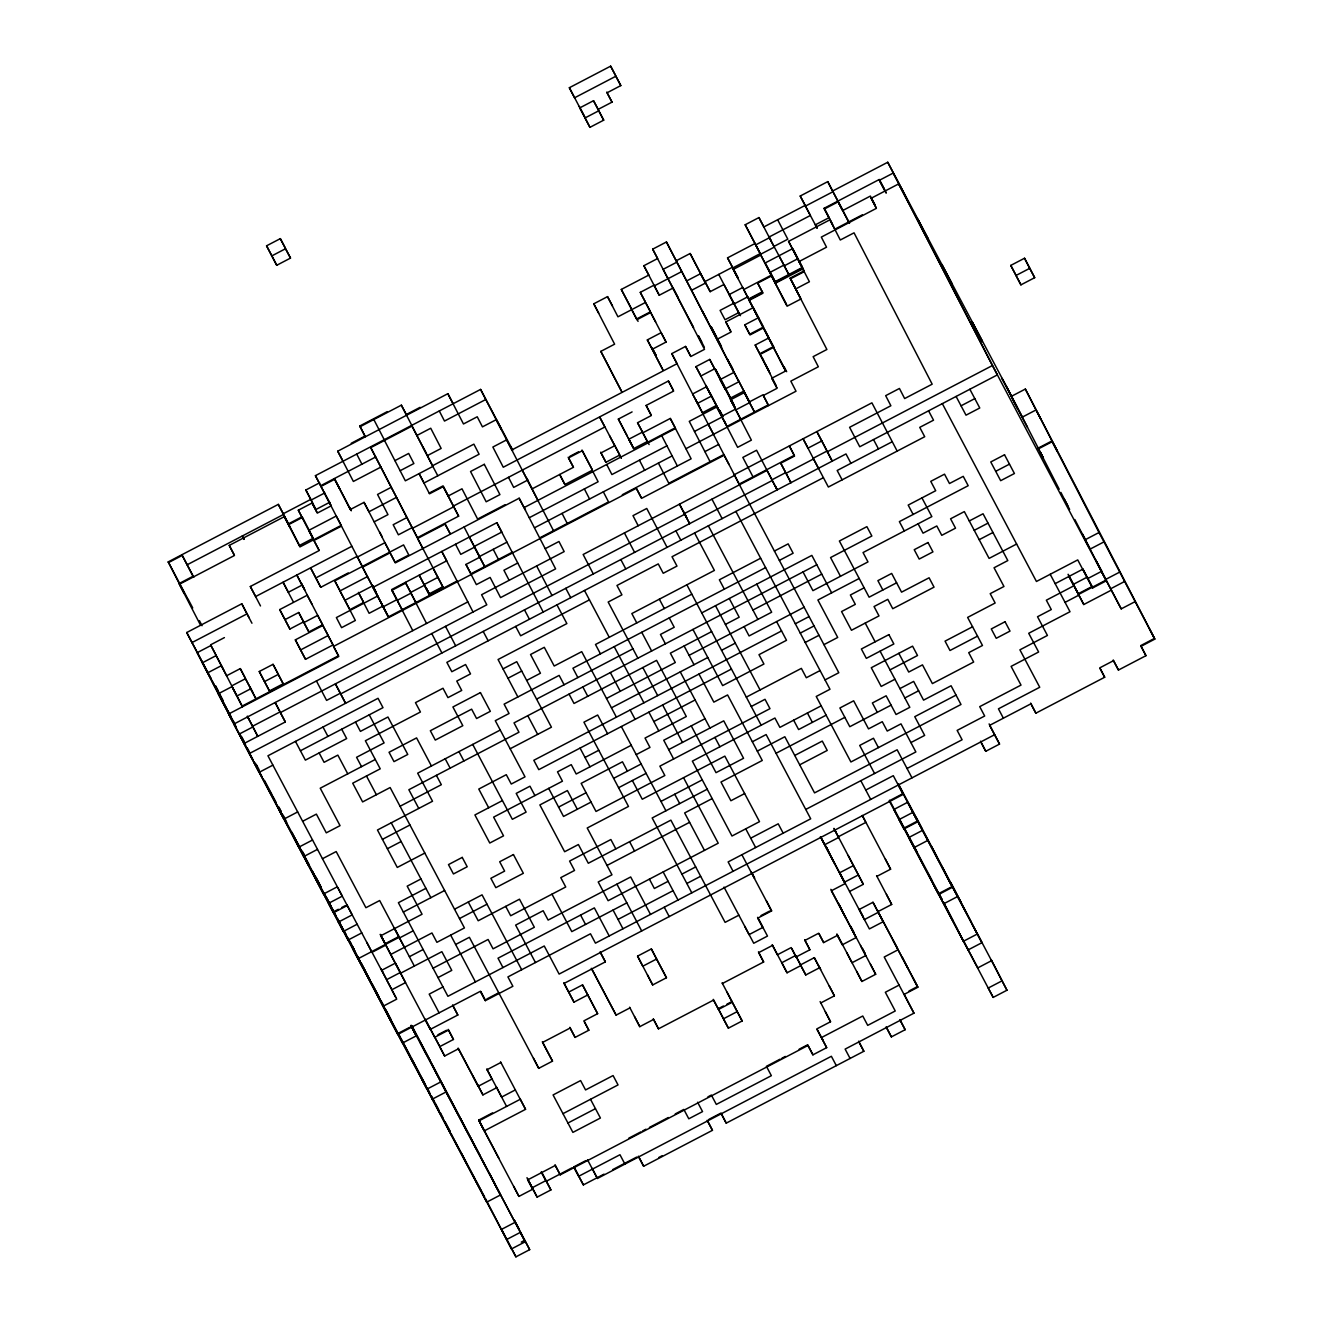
<?xml version="1.0" encoding="UTF-8"?>
<svg xmlns="http://www.w3.org/2000/svg" width="1323" height="1323" viewBox="0 0 1323 1323"><rect width="100%" height="100%" fill="white"/><g stroke="black" fill="none" stroke-linecap="round" stroke-linejoin="round"><path stroke-width="1.5" d="M280.327 238.636L290.498 258.084L276.739 265.278L266.568 245.813L280.327 238.636L285.288 247.996M598.228 109.329L612.003 102.152L607.042 92.792L620.801 85.598L615.856 76.238L574.562 97.803L569.353 87.715L610.647 66.15L615.592 75.51M271.777 255.918L285.536 248.724L290.498 258.084M598.492 110.057L593.531 100.697L579.772 107.891L584.733 117.251M603.701 120.161L598.74 110.801L584.981 117.979L589.942 127.339L603.701 120.161L593.531 100.697M825.039 679.906L838.799 672.729L744.7 494.885L671.786 353.621L685.546 346.428L690.755 356.532L704.514 349.338L652.686 249.154L666.445 241.977L748.768 400.505L738.35 380.313M673.01 288.067L659.251 295.244L643.871 265.708L657.647 258.514L652.686 249.154M365.264 436.805L359.806 425.989L387.325 411.618M621.678 391.724L600.84 351.372L614.616 344.178L593.779 303.81L607.538 296.633L612.499 305.993M655.646 321.886L650.684 312.526L636.925 319.719L621.297 289.439L648.832 275.068L643.871 265.708M676.351 260.697L690.126 253.503L710.186 291.672L723.946 284.495L740.467 315.684M758.939 217.567L774.302 247.12L760.543 254.297L745.18 224.761L758.939 217.567L763.884 226.928L805.178 205.379L800.217 196.019L827.751 181.631L843.115 211.184L838.17 201.824L824.411 209.001L828.529 216.807M360.054 426.717L401.349 405.169L406.31 414.529L420.069 407.335M733.389 370.953L738.862 381.785L725.087 388.962L720.142 379.602L733.901 372.424L676.863 262.152L663.104 269.346L677.955 297.427L672.762 287.339M832.696 190.992L887.75 162.249L1011.582 396.238L1025.342 389.061L1154.532 638.397L1140.757 645.591L1145.966 655.679L1118.448 670.05L1113.486 660.69L1099.727 667.883L1104.688 677.244L1035.859 713.18L1030.915 703.819L989.621 725.368L999.526 744.088L985.767 751.282L980.806 741.922M351.257 443.271L365.016 436.077L359.806 425.989M631.716 309.615L636.677 318.975L650.436 311.798L640.282 292.35L654.042 285.156M849.548 223.174L832.961 191.736L805.426 206.107L816.986 227.936M380.892 467.085L353.373 481.456L337.745 451.193L447.852 393.692L452.797 403.052M681.825 271.513L654.29 285.884L659.251 295.244M727.551 257.853L737.705 277.301L727.551 257.853L755.069 243.482L745.18 224.761M769.093 237.015L810.387 215.467L800.217 196.019M887.75 162.249L997.377 374.889L859.752 446.761L849.598 427.312L890.875 405.748L885.666 395.66L899.442 388.466L904.651 398.554L932.169 384.183L854.046 232.831L840.287 240.009L824.146 208.273L879.2 179.531L884.161 188.891M686.769 280.873L700.529 273.696L705.49 283.056L691.731 290.233M755.582 244.937L769.358 237.76L783.96 265.096L770.184 272.29M884.657 190.347L879.448 180.259L893.223 173.065L903.129 191.785M348.28 572.925L320.761 587.296L310.591 567.848L315.8 577.936L357.094 556.371L362.304 566.459L315.42 475.652L480.58 389.409L512.778 450.25M429.247 493.066L443.023 485.888L458.634 516.152L417.357 537.717L370.738 447.637L412.015 426.072L432.604 465.713L473.882 444.148L479.091 454.236L424.038 482.978L419.093 473.617L429.512 493.81L443.271 486.616L448.232 495.976L461.992 488.799L477.62 519.063L505.138 504.691M192.91 576.332L179.151 583.509L184.36 593.614L168.219 561.878L278.326 504.377L283.271 513.737L310.806 499.366L305.845 490.006L319.62 482.812M732.512 267.213L704.977 281.584L710.186 291.672M168.468 562.606L182.243 555.412L193.803 577.258M732.76 267.941L760.278 253.569L755.334 244.209M774.054 246.376L787.813 239.198L777.643 219.75M832.58 224.364L829.108 217.633L815.332 224.827L817.068 228.184M842.867 210.456L870.385 196.069L875.346 205.429M762.395 291.755L748.636 298.948L733.273 269.412L760.791 255.025L776.171 284.577M320.629 485.739L375.682 456.997L417.357 537.717M416.977 435.432L430.736 428.239L441.154 448.431L427.395 455.608M485.789 399.496L444.495 421.061L439.286 410.973M908.587 202.617L898.681 183.897L871.162 198.268L876.372 208.356L821.318 237.098L826.528 247.203L798.993 261.574L803.954 270.934L790.178 278.111L800.597 298.303L795.652 288.943L809.411 281.749L788.574 241.381L829.868 219.833L834.813 229.193L862.348 214.822M320.894 486.467L334.653 479.29L339.614 488.65M187.188 564.772L283.535 514.465L288.48 523.825L302.256 516.648M324.83 492.9L311.054 500.094L316.015 509.454L329.774 502.26M200.236 624.605L179.399 584.253L234.452 555.495L229.243 545.407L284.296 516.665L289.257 526.025M260.499 605.951L250.328 586.502L319.157 550.566L298.32 510.198L312.079 503.021L317.04 512.381M394.916 460.636L408.675 453.442L413.884 463.53L400.125 470.723M742.914 287.389L729.155 294.582L734.116 303.943L747.875 296.749M802.102 266.452L797.967 258.647L784.208 265.84L789.169 275.201L778.999 255.736M647.344 339.895L661.103 332.701L666.064 342.062L652.305 349.255L647.344 339.895L662.972 370.159M760.791 255.025L771.21 275.217L743.691 289.588L748.636 298.948M331.048 505.915L317.288 513.109L312.079 503.021M694.476 431.447L721.994 417.076L726.955 426.436L768.25 404.871L763.288 395.511L777.048 388.317L771.838 378.229L785.614 371.035L749.149 300.404L762.908 293.226L757.699 283.139L771.474 275.945L787.086 306.208L800.862 299.031M733.852 303.215L720.092 310.392L725.037 319.753L738.813 312.575M800.944 268.172L775.146 281.65L765.24 262.93L792.758 248.559L797.967 258.647M802.929 268.007L775.394 282.378L770.449 273.018L775.658 283.105L803.177 268.734M785.349 370.308L748.901 299.676L762.66 292.499L757.699 283.139M391.31 487.261L377.551 494.455L387.97 514.63L374.194 521.824M804.202 271.662L790.443 278.855L826.892 349.487L813.132 356.664L818.342 366.769L790.823 381.14L796.016 391.228L685.926 448.712M396.52 497.349L369.001 511.736L364.04 502.376L350.281 509.553L334.653 479.29M437.814 475.8L432.853 466.44L405.334 480.811L384.497 440.443M722.457 349.322L717.264 339.234L731.024 332.04L725.814 321.952L753.333 307.581L763.503 327.029L749.728 334.206L744.783 324.846L758.542 317.669M299.411 545.473L313.171 538.279M341.466 526.107L313.948 540.479L318.893 549.839M511.836 449.952L676.996 363.709M763.751 327.757L749.992 334.951L744.783 324.846M186.725 632.526L210.886 678.368L186.725 632.526L241.778 603.784L249.204 617.824M255.537 596.59L351.885 546.283M406.938 517.541L393.179 524.718L398.388 534.823L412.148 527.629M673.39 390.351L668.429 380.991L503.269 467.234L492.867 447.042L506.626 439.864L511.571 449.225M695.964 366.62L709.723 359.426L714.668 368.786L700.909 375.98L695.964 366.62L721.233 414.876L710.567 393.956M776.039 385.39L755.201 345.038L768.961 337.845L764.628 329.444M647.46 441.452L633.7 448.629L618.337 419.093L632.096 411.916M191.934 642.614L246.988 613.872L251.949 623.232M288.017 591.579L283.072 582.219L288.282 592.307L302.041 585.13L296.832 575.025L306.986 594.49M453.425 506.064L604.826 427.015L599.617 416.927L619.429 454.368M649.113 444.578L642.763 432.819L670.298 418.448L675.243 427.809L647.724 442.18L637.554 422.732L651.329 415.538L646.12 405.45L673.639 391.079L668.429 380.991M357.342 557.099L384.877 542.728L389.822 552.088L364.04 502.376M412.396 528.357L453.69 506.792L458.634 516.152M759.898 353.671L771.937 347.37M760.146 354.399L773.922 347.205L769.788 339.416M569.948 456.303L578.564 451.805M224.414 637.603L210.655 644.797L242.159 706.069L338.49 655.761L333.545 646.401L636.33 488.286L641.291 497.646M284.925 619.677L298.7 612.499L303.645 621.843L289.886 629.037L279.715 609.589L307.25 595.218L312.195 604.578M362.552 567.203L377.667 596.011L336.373 617.576L341.582 627.664L355.358 620.47L334.769 580.847L403.581 544.911L408.79 554.999L395.031 562.176L390.087 552.832L362.552 567.203L388.334 616.915L457.163 580.979M527.464 480.232L513.688 487.41L508.479 477.322M429.115 593.895L442.891 586.717L417.605 538.444L445.14 524.073L450.085 533.434M532.16 488.849L573.438 467.3L568.229 457.196M367.513 576.563L339.978 590.934L349.884 609.655L363.643 602.461L358.45 592.373M675.507 428.536L524.106 507.585L519.162 498.225L395.296 562.92L390.087 552.832M609.523 435.647L614.732 445.735L600.973 452.913L605.917 462.273L619.693 455.095L621.33 458.205M716.289 405.516L702.513 412.71L695.832 399.976M743.807 391.145L730.048 398.322L734.993 407.682L719.629 378.146L724.574 387.507M344.939 600.295L372.458 585.924M207.562 672.894L221.321 665.701L226.283 675.061M744.32 392.6L754.474 412.048L744.32 392.6L730.561 399.794L735.505 409.154L721.746 416.332L716.785 406.971L689.266 421.359L710.104 461.71M469.318 537.072L474.262 546.432L501.797 532.061L496.836 522.701L372.97 587.379L382.876 606.099L369.117 613.293L363.908 603.189M322.614 624.754L317.669 615.393L303.91 622.587L308.854 631.947L322.614 624.754L307.25 595.218M749.265 401.96L763.04 394.783L768.498 405.599M1020.926 284.858L1010.772 265.41L1024.531 258.233L1034.685 277.681L1020.926 284.858L1015.981 275.498L1029.741 268.321L1034.685 277.681M226.531 675.788L240.29 668.611L245.251 677.971M322.878 625.481L333.032 644.929L305.514 659.317L295.343 639.852L322.878 625.481L327.823 634.842M529.316 517.69L598.128 481.754L592.919 471.666M666.941 445.818L611.904 474.56L606.695 464.472M749.529 402.688L735.77 409.882L740.715 419.242L730.561 399.794M473.039 611.987L441.783 551.443L446.744 560.803L391.691 589.545L402.109 609.738L391.939 590.29L405.698 583.096L410.659 592.456L424.418 585.262M437.93 577.357L424.17 584.534L429.38 594.622L443.139 587.445M231.74 685.876L245.499 678.699L250.46 688.059M273.034 664.328L283.188 683.776L269.429 690.953L259.258 671.505L273.034 664.328L277.979 673.688M300.553 649.957L328.087 635.569L333.032 644.929M507.007 542.149L479.472 556.52L474.527 547.16L460.751 554.354L455.542 544.266M534.525 527.778L672.15 455.906M255.67 698.147L250.708 688.787L236.949 695.981L231.988 686.62L218.229 693.798L233.344 722.606M397.148 600.377L410.907 593.184L415.869 602.544L405.45 582.368M519.162 498.225L555.61 568.873L500.557 597.616L490.138 577.44L476.379 584.617L465.961 564.441L479.736 557.248L484.681 566.608L474.262 546.432M264.468 681.61L278.243 674.416L283.188 683.776M512.216 552.237L470.922 573.802L465.961 564.441M539.734 537.866L608.547 501.93L603.338 491.842M622.306 494.736L691.135 458.816L670.298 418.448M704.894 451.623L718.654 444.429M723.863 454.533L668.81 483.275L658.391 463.1M517.673 563.052L503.914 570.246L509.123 580.334M545.192 548.681L558.967 541.504L564.177 551.592L481.589 594.705L486.798 604.809L280.36 712.601L285.305 721.961L244.011 743.526M467.829 601.899L233.857 724.078L397.297 1032.949M247.616 716.884L257.787 736.332L252.577 726.244L280.096 711.873L275.151 702.513L285.305 721.961M239.066 734.166L252.825 726.972M734.53 475.437L583.145 554.502L593.299 573.95M739.226 484.069L794.28 455.327L789.335 445.967L794.544 456.055L780.768 463.232L790.939 482.697L780.768 463.232M821.815 440.939L816.853 431.596L832.233 461.132L821.815 440.939L808.039 448.133L803.094 438.773L818.457 468.309M340.358 693.219L335.414 683.859L345.568 703.307L340.358 693.219L326.599 700.396L316.429 680.948M684.438 513.539L767.009 470.426L771.971 479.786L785.73 472.592M340.606 693.947L684.686 514.283M813.248 458.221L827.024 451.044M215.864 654.885L210.903 645.525L197.144 652.702L249.22 753.614L772.219 480.514L777.18 489.874L756.591 450.25L742.831 457.427L753.002 476.875M785.978 473.336L813.513 458.949L828.363 487.029L924.711 436.722L919.75 427.362L933.525 420.185L928.564 410.825M827.272 451.771L992.432 365.528L1106.342 580.797L1092.583 587.991L1077.732 559.91L1036.438 581.475L942.323 403.631M272.902 765.141L259.126 772.334L253.917 762.246M300.42 750.769L382.992 707.656L378.047 698.296L267.941 755.78L391.509 989.058M589.446 599.848L520.634 635.784L515.672 626.424M823.419 477.669L672.018 556.735L676.979 566.095L663.22 573.272L658.259 563.912L616.965 585.477L621.926 594.837L608.167 602.031L637.884 658.176M892.231 441.733L837.178 470.492L842.139 479.852M961.044 405.814L974.803 398.62M503.005 668.876L516.764 661.698L551.443 727.203L510.149 748.768M507.966 678.236L521.725 671.059M1022.249 417.158L1036.008 409.965L1040.969 419.325M375.285 759.468L320.232 788.21L340.044 825.651L326.285 832.845L316.379 814.125L302.62 821.302M526.67 680.419L540.446 673.225L530.54 654.505L544.299 647.311L554.205 666.031L581.723 651.66L616.402 717.182M691.83 594.176L595.499 644.483L600.444 653.843M760.642 558.24L719.365 579.788L724.309 589.148M774.418 551.046L788.177 543.869L793.122 553.229L779.363 560.406M297.658 811.942L283.899 819.135L278.69 809.048M765.604 567.6L572.925 668.214L577.87 677.574M536.576 699.123L632.923 648.816M701.736 612.896L811.842 555.395L831.654 592.836M1059.21 489.262L1038.125 448.166L1051.884 440.972L1057.094 451.06M1038.39 448.894L1052.149 441.7M500.243 730.048L417.671 773.178L432.522 801.258L377.468 830.001L397.28 867.441L424.815 853.07M816.804 564.756L514.019 722.871L518.963 732.231L408.857 789.715L418.763 808.436M995.723 471.319L1009.482 464.141M312.526 840.022L298.75 847.216L293.541 837.128M711.642 631.6L670.364 653.165L675.309 662.525L606.496 698.461M725.401 624.423L739.177 617.229L729.271 598.509M752.936 610.052L821.748 574.116M317.47 849.383L303.711 856.576L298.237 845.744M400.042 806.269L441.336 784.704L436.392 775.344M689.068 655.348L771.656 612.218L756.789 584.138M322.432 858.743L336.191 851.565L365.909 907.71L379.668 900.533L414.331 966.055M611.441 707.822L707.788 657.514M721.548 650.321L735.307 643.143M804.136 607.207L749.083 635.95L744.121 626.589M859.189 578.465L817.895 600.014L837.707 637.454L823.948 644.648M969.279 520.964L983.055 513.771L1007.812 560.572L994.053 567.765L1003.959 586.486L990.199 593.663L995.144 603.023L967.626 617.411L982.476 645.475L968.717 652.669L973.662 662.029L932.384 683.594L922.478 664.874L908.719 672.051L898.813 653.33M382.43 839.361L409.948 824.99M781.562 630.939L533.814 760.295L538.775 769.655L731.454 669.041M795.321 623.761L809.081 616.568M864.134 587.825L850.375 595.003L855.32 604.363L841.56 611.557L851.466 630.277L879.001 615.906L874.04 606.546L887.799 599.352L892.76 608.712L934.038 587.147L929.093 577.787L901.558 592.158L891.669 573.438L877.893 580.632L882.854 589.992M974.241 530.325L988 523.131M387.374 848.721L401.15 841.527M800.266 633.105L814.042 625.928M896.614 582.798L869.095 597.186L839.377 541.024L866.896 526.653L871.857 536.013L830.563 557.562L840.469 576.282M979.185 539.685L992.961 532.491M249.22 753.614L323.523 894.017L337.282 886.823M502.442 800.58L474.907 814.951L489.775 843.032L503.534 835.855L493.628 817.134L562.44 781.198L557.496 771.838L571.255 764.644L576.2 774.005L631.253 745.262M585.014 757.467L598.773 750.273M653.827 721.531L695.121 699.966M805.227 642.465L818.987 635.288M1016.626 544.034L989.091 558.405L964.335 511.604L950.575 518.798L955.52 528.158L941.761 535.335L936.8 525.975L923.041 533.169L918.096 523.809M333.164 911.994L338.324 909.298M341.764 907.512L345.22 905.709M347.188 905.544L333.429 912.738L328.468 903.377L342.244 896.184L337.894 887.783M636.214 754.623L649.973 747.429L645.029 738.069L686.306 716.52L656.588 660.359L574.017 703.472L569.055 694.112M705.027 718.687L663.733 740.252L673.639 758.972M746.321 697.122L801.374 668.38L806.319 677.74L820.078 670.546M323.259 893.273L338.374 922.098L352.15 914.904L346.94 904.816M420.962 878.968L407.186 886.162L422.054 914.243L380.759 935.791L385.721 945.151L371.945 952.345L366.752 942.257M558.587 807.096L586.106 792.725M613.64 778.354L641.159 763.983M668.694 749.612L723.747 720.853L743.559 758.294L716.024 772.665L691.268 725.88M751.266 706.482L765.025 699.305L769.986 708.665L659.879 766.149L664.841 775.51L596.011 811.446L581.161 783.365L622.455 761.8L627.4 771.16M1051.884 440.972L1099.016 532.524L1085.257 539.701L1090.218 549.062L1103.977 541.884L1154.781 639.141L1141.021 646.319L1145.966 655.679M338.374 922.098L343.335 931.458L357.094 924.264M425.907 888.328L398.388 902.699L447.918 996.302L544.249 945.995L559.116 974.075L903.196 794.395L897.722 783.58L952.461 887.27L938.702 894.464L908.719 837.558L922.495 830.381M591.067 802.085L563.532 816.456L548.681 788.376M618.585 787.714L646.12 773.343M361.791 932.897L348.032 940.074L337.365 919.171M403.333 912.06L444.627 890.495M752.357 741.756L766.133 734.563L810.701 818.805L728.13 861.918L733.074 871.278M821.186 705.821L779.892 727.385L774.931 718.025L692.359 761.138L731.983 836.02L759.501 821.649L724.839 756.128L642.267 799.241L632.361 780.52M889.999 669.885L917.517 655.513L912.572 646.153L871.278 667.718L881.184 686.439L894.943 679.245M972.57 626.771L945.052 641.142L949.997 650.503L977.532 636.131M1055.159 583.641L1082.677 569.27M398.967 936.502L385.208 943.696L380.859 935.278M1087.126 577.159L1073.35 584.353L1068.141 574.265M399.48 937.974L413.239 930.78M454.533 909.215L482.052 894.844L521.675 969.726M660.971 801.424L702.265 779.859M757.318 751.117L784.837 736.746L814.555 792.89L897.143 749.777L911.994 777.858M826.131 715.181L798.612 729.552L793.651 720.192M1087.638 578.631L1101.398 571.437M1105.83 579.342L1119.605 572.148M1078.559 594.44L1106.094 580.069M394.535 961.589L380.247 934.336L390.665 954.511L431.959 932.963L436.904 942.323L464.439 927.936L390.136 787.549L362.618 801.92L352.712 783.199L380.23 768.828L365.38 740.748L420.433 712.006L415.472 702.645L443.007 688.258L447.951 697.618L461.727 690.441L456.766 681.08L470.525 673.887L465.58 664.526L451.821 671.72L446.86 662.36L845.992 453.938L850.937 463.298M459.478 918.575L487.013 904.204M707.226 789.219L652.173 817.961L691.797 892.843M776.039 753.283L844.851 717.347M899.905 688.605L913.664 681.411L923.57 700.132L951.088 685.761L960.994 704.481L850.904 761.982L816.225 696.46L829.984 689.266L735.886 511.439M1065.065 602.362L1078.824 595.168M1110.791 588.702L1124.55 581.508M381.603 970.338L395.362 963.144L405.533 982.592L391.757 989.786L396.718 999.146L382.959 1006.323L346.758 936.419M409.386 956.694L423.145 949.501M712.171 798.579L684.653 812.95L704.464 850.391M794.743 755.466L822.278 741.078L827.222 750.439L799.704 764.826M891.09 705.142L849.796 726.707L839.89 707.987L853.666 700.81L868.516 728.89L882.276 721.697L887.237 731.057L900.996 723.863L915.863 751.944L805.757 809.444M904.849 697.965L918.625 690.771M1003.38 718.191L998.435 708.83L1039.729 687.265L1019.917 649.825L1047.436 635.453L1037.53 616.733L1051.289 609.556L1046.344 600.195L1073.863 585.808L1068.653 575.72L1083.769 604.528L1111.303 590.157L1121.209 608.878L1134.969 601.7M400.571 973.232L441.865 951.684L451.771 970.387L438.012 977.581M455.625 944.49L469.384 937.296L538.726 1068.339L552.501 1061.145L542.331 1041.697M607.025 865.44L689.597 822.311M744.651 793.568L730.891 800.746L720.985 782.025L762.263 760.477L727.6 694.955L713.841 702.133L698.974 674.069M433.051 968.221L488.104 939.479L493.066 948.839L534.343 927.274L519.492 899.193L478.198 920.758L468.292 902.038M956.049 695.121L914.755 716.686L924.661 735.406L910.902 742.583M442.957 986.941L429.198 994.135L439.104 1012.856M626.837 902.865L571.784 931.624L551.972 894.183M668.115 881.316L654.356 888.494L649.411 879.134M681.891 874.123L695.65 866.945M750.703 838.187L778.222 823.816L783.183 833.176M368.919 978.177L397.562 1033.676L409.601 1027.392M382.959 1006.323L397.81 1034.404L480.398 991.291L485.343 1000.651L512.877 986.28L507.916 976.92L590.488 933.79L595.449 943.15L994.582 734.728M618.023 919.419L673.076 890.677M686.835 883.483L700.595 876.306M865.755 790.063L893.29 775.675L903.196 794.395M907.049 768.498L962.102 739.755L957.141 730.395L984.676 716.008L979.715 706.647L1021.009 685.099L1011.103 666.379L1038.621 652.007L1028.715 633.287L1070.009 611.722L1050.197 574.281M489.808 1174.047L495.017 1184.151L411.073 1025.755L416.282 1035.843L402.506 1043.037L398.173 1034.636M486.814 999.014L498.854 992.73M390.665 954.511L430.289 1029.393L457.824 1015.022L452.615 1004.934M437.913 1034.768L446.529 1030.27M889.172 800.862L902.931 793.668M838.302 836.764L865.837 822.393L862.364 815.679M824.791 844.686L838.567 837.509L833.97 828.363M448.249 1029.377L453.458 1039.465L439.683 1046.658L444.644 1056.019L458.403 1048.825L478.215 1086.266L491.974 1079.072L486.765 1068.984L506.577 1106.425M600.146 951.783L605.355 961.871L564.061 983.436L573.967 1002.156L587.726 994.962L597.632 1013.683L583.873 1020.876L588.834 1030.237L575.075 1037.414L570.114 1028.054L542.595 1042.425L552.501 1061.145M563.813 982.708L568.758 992.068L582.533 984.874L597.632 1013.683M637.57 956.132L651.346 948.938L666.461 977.747L652.686 984.94L637.57 956.132L642.78 966.22L656.555 959.026L666.461 977.747M912.837 812.388L899.078 819.582L904.022 828.942L917.798 821.748L907.628 802.3L893.868 809.494L904.022 828.942M738.879 915.185L725.103 922.363L670.877 820.144L588.305 863.258L578.399 844.537L564.64 851.731L539.867 804.93L567.402 790.559L577.308 809.279M839.658 872.767L853.418 865.589M440.791 1081.916L427.015 1089.11L397.562 1033.676M761.023 915.549L769.639 911.067M766.397 900.798L771.607 910.902L757.847 918.079L762.792 927.44L749.033 934.633L744.7 926.216M849.564 891.487L863.324 884.31L858.379 874.95L844.603 882.127L839.394 872.039M487.029 1069.712L500.789 1062.534M421.805 1079.022L432.224 1099.198L445.983 1092.004L435.317 1071.101M839.907 873.494L845.116 883.599L831.357 890.776L856.113 937.577L842.354 944.771L837.409 935.411L823.634 942.588L818.689 933.228L804.93 940.421L809.874 949.782L796.115 956.959L791.171 947.599L777.395 954.793L772.185 944.705L787.053 972.785L800.812 965.592L805.773 974.952L819.532 967.758L814.323 957.67L800.564 964.864L795.603 955.504L781.843 962.697L787.053 972.785M913.928 847.663L927.704 840.469M876.835 876.388L890.594 869.194L885.385 859.107M591.331 968.32L616.105 1015.121L629.864 1007.944M458.155 1048.097L482.912 1094.898L496.671 1087.704M772.45 945.432L758.691 952.626L763.636 961.986L722.341 983.535M904.039 994.449L917.815 987.256L872.982 902.286L859.206 909.48L864.415 919.568L878.191 912.374M515.391 1089.887L501.632 1097.065L496.423 1086.977M629.616 1007.216L639.77 1026.665L653.529 1019.471L658.49 1028.831L713.544 1000.089L718.488 1009.449L732.247 1002.255M479.058 1120.796L484.268 1130.884L525.545 1109.335L520.352 1099.231L479.058 1120.796L484.003 1130.156L478.794 1120.068L492.569 1112.875M877.926 911.646L891.685 904.469L886.476 894.381M723.4 1006.026L718.24 1008.721L723.185 1018.082M726.84 1004.223L731.999 1001.528M940.157 892.827L952.213 886.542L981.931 942.704L968.155 949.881L962.946 939.793M742.153 1020.976L737.209 1011.615L723.449 1018.809L728.394 1028.169L742.153 1020.976L722.093 982.807M938.437 893.72L933.492 884.359L943.646 903.824L957.422 896.63M562.986 1113.668L618.039 1084.926L613.078 1075.566L585.56 1089.937L580.599 1080.577L553.08 1094.948L572.892 1132.389L600.41 1118.018L590.505 1099.297M898.003 949.815L884.227 957.009L913.945 1013.17L845.132 1049.106L850.094 1058.466M567.931 1123.029L595.466 1108.657M820.624 1003.032L834.383 995.839L829.174 985.751M836.897 933.939L861.918 981.468L875.677 974.29L870.468 964.202M943.646 903.824L963.458 941.248L977.234 934.071L972.025 923.983M899.094 985.089L885.335 992.267L895.241 1010.987L867.706 1025.375L862.761 1016.014L821.467 1037.563L826.677 1047.651L812.917 1054.844L807.956 1045.484L560.224 1174.841L555.263 1165.48L527.745 1179.868L532.689 1189.228L518.93 1196.405L484.268 1130.884M820.111 1001.577L830.53 1021.753L816.771 1028.947L826.677 1047.651M432.224 1099.198L501.318 1229.497L515.077 1222.32L495.265 1184.879L500.474 1194.967L486.715 1202.16L481.506 1192.056M526.984 1177.668L532.193 1187.756L545.952 1180.579L541.603 1172.161M908.951 991.026L917.55 986.528L902.435 957.72L907.644 967.808M572.016 1167.829L546.201 1181.307L541.868 1172.889M585.775 1160.635L573.735 1166.936L583.377 1184.912L604.032 1174.146M628.789 1138.177L640.828 1131.893M642.548 1131L645.988 1129.197M649.428 1127.411L668.347 1117.522M675.226 1113.933L683.842 1109.435L688.787 1118.795L702.546 1111.601L697.601 1102.241M707.921 1096.866L711.361 1095.064L716.322 1104.424L771.359 1075.682L766.414 1066.321L780.173 1059.128M781.893 1058.235L785.333 1056.432M799.109 1049.238L807.708 1044.757L812.917 1054.844M532.193 1187.756L537.138 1197.117L550.897 1189.939L546.564 1181.522M1001.991 980.872L988.231 988.049L993.176 997.41L1006.952 990.232L991.572 960.68L977.813 967.874L958.249 931.16L963.458 941.248M612.632 1169.648L636.71 1157.063M708.963 1119.341L721.018 1113.056L726.228 1123.144L863.853 1051.272L858.644 1041.184M587.495 1159.742L597.401 1178.462L831.373 1056.283L836.318 1065.643M658.871 1157.443L662.31 1155.657M638.695 1156.897L643.639 1166.258L712.452 1130.322L707.243 1120.234M886.427 1027.541L891.371 1036.901L905.147 1029.707L899.938 1019.62M506.527 1239.585L520.286 1232.408L525.231 1241.768L511.472 1248.945L501.318 1229.497M521.295 1242.099L524.735 1240.296L529.68 1249.656L515.92 1256.85L510.959 1247.49M1010.772 265.41L1015.717 274.771M1099.016 532.524L1103.977 541.884M922.677 228.499L917.732 219.138L927.886 238.587L922.941 229.226M1022.001 416.431L1001.924 378.262L1012.095 397.71M1027.458 427.246L1012.343 398.438L1017.552 408.526M1038.125 448.166L1043.086 457.526L1040.473 452.483M1040.043 452.019L1043.334 458.254M1060.864 492.371L1069.629 509.438M1064.42 499.35L1067.727 505.584M1082.264 533.566L1084.744 538.246M1095.676 559.894L1102.026 571.635M879.448 180.259L886.063 192.745M1082.991 569.37L1092.07 586.519L1078.311 593.713L1068.405 574.992M871.162 198.268L876.107 207.628M969.858 389.26L979.764 407.98L966.005 415.174L956.099 396.453M824.146 208.273L829.108 217.633M788.574 241.381L803.689 270.206M897.176 451.093L871.907 402.837L734.282 474.709L739.491 484.797M921.949 497.895L931.855 516.615L863.043 552.551L867.987 561.911L812.934 590.653L803.028 571.933M768.845 236.288L771.309 240.968M790.178 278.111L795.388 288.216M873.511 439.567L878.472 448.927M913.135 514.449L908.19 505.088L935.708 490.717L930.764 481.357L944.523 474.163L949.467 483.523L963.243 476.346L968.188 485.706L899.375 521.626L904.32 530.986M771.21 275.217L786.59 304.753L781.628 295.393M733.273 269.412L738.217 278.773M748.901 299.676L759.055 319.124M780.14 360.22L785.101 369.58M755.201 345.038L770.317 373.847M771.838 378.229L776.799 387.589M725.814 321.952L730.759 331.312M721.448 346.394L711.278 326.946L716.487 337.034M702.397 311.153L707.358 320.513M717.264 339.234L721.382 347.023M730.147 364.09L732.628 368.77M865.225 623.083L875.131 641.804M880.093 651.164L909.811 707.325L896.051 714.503L886.145 695.799L872.37 702.976L877.331 712.336M569.353 87.715L584.468 116.523M701.653 341.929L698.346 335.695L704.382 347.337M678.219 298.155L693.583 327.691L688.638 318.33M715.875 369.812L717.529 372.937M718.356 374.492L728.51 393.94M715.561 369.712L718.869 375.947M719.117 376.691L724.078 386.051M731.239 399.348L728.775 394.667L733.984 404.772M685.546 346.428L690.49 355.788M723.003 416.728L719.695 410.494L722.308 415.538M705.87 385.34L722.457 416.778M723.962 420.284L725.616 423.41M640.282 292.35L645.227 301.71M650.436 311.798L645.492 302.438L617.957 316.809L607.538 296.633M671.786 353.621L676.731 362.982M708.235 424.253L713.196 433.613M898.35 783.778L961.093 902.336M729.072 464.621L724.111 455.261L641.539 498.374L636.33 488.286M991.572 960.68L912.324 810.933L917.534 821.021L903.774 828.215L898.565 818.11M878.422 747.611L873.478 738.251L859.702 745.428L874.569 773.508M621.297 289.439L631.203 308.16M636.165 317.52L638.066 321.373M652.107 347.883L656.225 355.689L652.752 348.958M889.552 800.316L917.352 852.624M932.219 880.705L903.626 826.958M932.467 881.449L942.373 900.169L938.04 891.752M943.2 901.724L951.667 917.93M889.734 801.688L993.176 997.41M722.126 518.616L711.956 499.168M776.601 621.578L786.507 640.299L758.989 654.67L763.933 664.03L722.639 685.595L692.938 629.434M860.81 780.702L870.716 799.423M593.779 303.81L598.724 313.171M646.12 405.45L651.065 414.81M862.282 815.431L890.594 869.194M708.351 525.81L757.881 619.412M807.41 712.998L812.372 722.358M600.84 351.372L621.43 390.996M637.554 422.732L642.515 432.092L628.756 439.269L633.7 448.629M876.57 875.661L891.685 904.469M684.173 512.811L686.654 517.491M694.592 533.004L714.403 570.428L631.832 613.558L636.776 622.918M618.337 419.093L627.416 436.259M834.747 829.802L836.401 832.928M877.678 910.919L897.49 948.359M834.185 828.975L863.324 884.31M675.888 530.821L680.832 540.181M715.495 605.702L760.08 689.944M825.932 846.356L827.586 849.465M859.785 910.307L863.092 916.541M820.673 836.897L869.376 928.928L883.136 921.734L872.982 902.286M820.359 836.798L845.116 883.599M667.073 547.375L646.749 508.462L632.989 515.656L638.199 525.744M686.885 584.816L761.172 725.202M838.848 904.188L842.139 910.422M850.408 926.017L853.699 932.268M862.53 948.69L865.259 954.098L862.662 949.054M830.844 889.321L875.677 974.29M900.186 1020.347L905.147 1029.707M592.158 469.467L582.252 450.746L568.493 457.94L573.438 467.3M634.593 552.386L624.423 532.937M659.35 599.187L664.311 608.547M669.256 617.907L674.217 627.267L660.458 634.445L665.403 643.805M684.123 645.988L694.029 664.708M620.834 559.579L625.779 568.923M680.27 671.886L709.988 728.047M714.933 737.407L719.894 746.767M564.64 483.838L559.679 474.477L564.888 484.565L592.406 470.194L582.004 450.018M819.02 966.303L820.673 969.428M814.323 957.67L834.383 995.839M858.892 1041.912L863.853 1051.272M641.738 632.278L651.644 650.999M745.742 828.826L755.648 847.547M751.282 871.989L754.59 878.24M642.829 667.536L657.696 695.617M662.641 704.977L682.453 742.418M741.889 854.741L771.607 910.902M526.686 478.033L528.34 481.159M522.254 470.128L532.408 489.593M817.333 1029.774L822.856 1039.961M584.485 590.488L609.258 637.289M614.203 646.649L643.921 702.811M648.882 712.171L658.788 730.891M683.544 777.692L718.224 843.198L608.117 900.698L598.211 881.978L611.97 874.801L587.214 828L628.491 806.435L583.923 722.193L597.682 715.015L607.588 733.736M523.858 506.858L525.512 509.983M565.781 588.322L570.726 597.682M610.35 672.564L620.255 691.284M630.161 709.988L635.123 719.348M674.747 794.23L679.691 803.59M724.012 887.105L753.73 943.266L767.489 936.072L757.583 917.352L762.792 927.44M552.005 595.499L536.642 565.963M556.966 604.859L566.872 623.58L498.06 659.516L517.872 696.956M621.347 726.542L665.932 810.784M543.207 612.053L496.836 522.701M582.831 686.935L587.776 696.295M524.487 609.886L529.432 619.247M564.111 684.752L559.149 675.391L504.113 704.15L509.057 713.51L495.298 720.688L525.016 776.849L511.257 784.043L506.296 774.683L478.777 789.054L488.683 807.774M663.17 871.956L678.021 900.037M423.013 447.091L426.304 453.326M580.069 748.107L589.975 766.827M629.599 841.693L634.544 851.053M664.262 907.214L669.223 916.574M615.823 848.886L610.879 839.526L569.585 861.091L574.546 870.451L560.77 877.629L565.731 886.989L510.678 915.748L505.733 906.387M650.503 914.408L630.691 876.967L548.119 920.08L543.158 910.72L515.639 925.108L535.451 962.532M483.193 631.435L488.154 640.795M527.778 715.677L537.684 734.397M616.931 884.161L641.688 930.945M266.568 245.813L276.739 265.278M370.738 447.637L375.682 456.997M417.605 538.444L422.566 547.805M721.267 1113.784L726.228 1123.144M613.062 910.059L622.968 928.779M426.386 588.487L428.867 593.167L426.254 588.123M429.38 594.622L419.209 575.174L429.628 595.367M707.507 1120.961L712.452 1130.322M455.674 645.806L445.504 626.358M534.922 795.57L529.961 786.209L516.202 793.403L526.107 812.124L512.348 819.301L472.724 744.419M609.208 935.973L594.358 907.892L498.01 958.199L502.972 967.56M337.745 451.193L342.69 460.553M441.915 653L431.745 633.552M580.582 915.069L585.543 924.43M600.394 952.51L605.355 961.871M349.504 507.371L351.157 510.48M391.939 590.29L396.9 599.65L383.141 606.827L388.086 616.187L372.21 585.179M591.91 969.164L616.105 1015.121M315.42 475.652L330.8 505.188L325.59 495.1M372.772 586.023L376.079 592.257M458.965 751.613L463.91 760.973M358.698 593.101L363.643 602.461M445.19 758.79L450.151 768.15M298.32 510.198L303.265 519.559M313.683 539.751L308.739 530.391L336.257 516.02L341.218 525.38L299.924 546.928L284.296 516.665M334.769 580.847L339.73 590.207M431.43 765.984L416.58 737.903L389.045 752.274L394.006 761.635L407.765 754.457L387.953 717.016L360.418 731.387L355.474 722.027M290.399 527.679L288.745 524.553L302.504 517.376L312.923 537.551M315.8 577.936L320.761 587.296M624.919 1164.091L619.974 1154.731L578.68 1176.296L574.347 1167.878M304.836 589.909L301.528 583.658L304.141 588.702M369.233 714.833L384.1 742.914L356.565 757.285L361.526 766.645M288.282 592.307L293.226 601.667M243.895 539.156L242.241 536.03L243.978 539.387M279.715 609.589L284.677 618.949M295.343 639.852L305.514 659.317M574.05 1167.035L583.377 1184.912M480.96 992.118L485.094 999.923M341.714 729.221L346.659 738.581L305.381 760.13L295.476 741.409M366.471 776.006L376.377 794.726M391.244 822.807L430.868 897.689M450.68 935.129L475.437 981.931M229.243 545.407L234.204 554.767M250.328 586.502L255.289 595.863M500.541 1061.807L525.545 1109.335M322.994 727.038L327.939 736.398M347.751 773.839L337.845 755.119L324.085 762.313L319.141 752.952M541.256 1171.946L550.897 1189.939M452.863 1005.662L457.824 1015.022M259.258 671.505L269.429 690.953M527.811 1179.223L537.138 1197.117M453.458 1039.465L448.497 1030.104L434.738 1037.298L425.394 1019.405M478.794 1120.068L498.87 1158.237M395.114 962.416L400.323 972.504L386.564 979.698L395.842 997.459M429.777 1027.938L439.434 1045.914M168.219 561.878L187.205 597.748M187.783 598.575L192.728 607.935M223.537 669.653L216.112 655.613L202.353 662.806L232.071 718.951M412.015 1026.053L525.231 1241.768M411.701 1025.953L429.859 1060.269M519.261 1229.48L514.316 1220.12L529.68 1249.656M252.577 726.244L247.368 716.156L249.104 719.514M386.299 978.954L381.09 968.866L382.827 972.24M411.321 1026.483L416.282 1035.843M445.983 1092.004L500.474 1194.967M217.898 690.441L215.417 685.761L223.107 700.529M226.861 708.863L211.746 680.055M227.688 710.434L230.996 716.669M232.633 719.795L235.114 724.475M241.712 736.944L244.193 741.624M256.579 765.025L259.06 769.705M278.872 807.146L281.336 811.826M282.99 814.951L285.47 819.632M302.802 852.376L305.282 857.056M316.015 877.347L318.496 882.028M240.588 735.29L245.532 744.651M247.186 747.776L249.667 752.44M255.438 763.371L257.092 766.48M264.517 780.52L271.943 794.561M272.77 796.132L276.077 802.366M278.558 807.047L281.022 811.727M284.329 817.961L286.81 822.641M297.543 842.933L300.007 847.613M309.102 864.762L301.661 850.722M314.874 875.677L316.528 878.803M317.355 880.357L320.646 886.608M324.78 894.398L331.378 906.883M338.82 920.924L340.458 924.049M343.765 930.284L346.246 934.964M347.899 938.09L351.19 944.324L348.594 939.28M355.325 952.13L352.017 945.879L356.4 954.412M356.978 955.239L359.443 959.919M370.175 980.194L361.096 963.045L365.446 971.446M371.829 983.32L379.254 997.36M380.908 1000.486L383.389 1005.166M385.869 1009.846L390.814 1019.206M398.24 1033.246L399.893 1036.356M400.72 1037.927L410.626 1056.647M411.453 1058.202L414.761 1064.436M415.587 1066.007L419.705 1073.796M420.532 1075.367L425.493 1084.728M427.147 1087.837L429.611 1092.517M431.265 1095.642L434.572 1101.877M435.399 1103.432L438.69 1109.683M440.344 1112.792L442.825 1117.472M445.305 1122.152L450.25 1131.512M228.135 712.518L233.096 721.878M282.626 815.481L277.665 806.12L282.874 816.208M283.188 816.308L286.496 822.542M287.323 824.113L291.44 831.902M292.267 833.473L311.831 870.17M312.079 870.914L336.852 917.699M337.415 918.542L345.931 934.865L341.549 926.332M346.494 935.692L369.861 980.111M371.515 983.221L381.421 1001.941M382.248 1003.495L396.288 1030.022M416.1 1067.463L396.536 1030.749L401.994 1041.581M430.388 1094.716L416.96 1069.149M431.215 1096.271L441.121 1114.991M441.932 1116.546L450.2 1132.157M451.027 1133.712L475.536 1179.785M476.346 1181.34L484.615 1196.935M501.367 1228.869L515.92 1256.85M253.156 760.047L228.647 713.99L338.754 656.489L333.545 646.401M253.983 761.618L262.235 777.213M263.062 778.767L272.968 797.488M273.795 799.042L277.102 805.294M277.929 806.848L282.047 814.654M333.231 911.365L336.538 917.6M352.216 947.251L356.35 955.041M357.177 956.612L481.241 1191.328L476.032 1181.241M1024.531 258.233L1029.741 268.321M1149.571 629.037L1154.781 639.141M1025.342 389.061L1056.845 450.333M1006.621 386.878L1016.792 406.343M1017.04 407.071L1037.877 447.422M1121.209 608.878L1095.924 560.621L1106.342 580.797M1074.838 519.526L1111.303 590.157M941.976 264.484L952.147 283.932M898.681 183.897L992.432 365.528M1082.776 568.758L1092.583 587.991M879.2 179.531L886.145 192.976M1113.238 659.962L1118.448 670.05M1073.615 585.08L1083.769 604.528M1100.339 668.826L1104.688 677.244M827.751 181.631L832.961 191.736M838.17 201.824L848.589 221.999M1030.65 703.092L1035.859 713.18M755.069 243.482L760.543 254.297M989.108 723.913L999.526 744.088M980.558 741.194L985.767 751.282M784.076 366.653L786.672 371.697M761.982 357.243L763.718 360.617M764.843 363.031L769.192 371.432M718.736 274.407L739.325 314.031M610.647 66.15L620.801 85.598M606.794 92.064L612.003 102.152M690.126 253.503L705.49 283.056M727.667 359.409L732.876 369.497M666.445 241.977L676.863 262.152M715.396 369.233L734.745 406.955M775.179 485.789L776.915 489.146M579.259 106.435L589.942 127.339M709.723 359.426L725.087 388.962M740.979 419.97L751.381 440.146L737.622 447.339L727.203 427.164M716.785 406.971L726.955 426.436M991.324 959.952L1006.952 990.232M950.923 882.888L971.512 922.511M976.721 932.599L981.931 942.704M931.375 846.174L936.585 856.262M941.794 866.35L947.003 876.454M947.251 877.182L952.461 887.27M916.508 818.094L921.718 828.181M697.056 401.878L698.792 405.251M650.684 312.526L666.064 342.062M952.543 919.617L957.753 929.705M943.249 901.839L952.792 920.345M652.305 349.255L662.707 369.431M661.748 435.73L677.359 465.994M683.925 512.084L685.661 515.441M912.605 977.168L917.815 987.256M892.793 939.727L902.699 958.447M848.208 855.485L858.379 874.95M628.243 437.814L633.452 447.902M639.422 460.189L644.632 470.277M904.403 994.664L913.945 1013.17M826.015 846.588L829.488 853.318M829.753 854.046L834.962 864.134M820.707 837.012L830.001 854.774M614.484 445.008L621.165 457.725M851.02 926.976L853.616 932.02M860.562 945.482L865.771 955.57L852.012 962.747L846.803 952.659M838.765 903.94L840.502 907.297M840.75 908.041L845.959 918.129M850.921 927.489L856.113 937.577M600.708 452.185L605.917 462.273M886.162 1026.813L891.371 1036.901M856.709 971.38L861.918 981.468M837.145 934.666L842.354 944.771M819.301 934.187L823.634 942.588M584.369 488.931L589.578 499.019M804.665 939.694L809.874 949.782M825.32 1011.665L830.53 1021.753M795.603 955.504L805.773 974.952M791.782 948.558L796.115 956.959M751.894 872.948L754.507 877.992M562.06 513.407L567.253 523.495M510.562 446.298L512.299 449.655M495.96 418.944L501.152 429.032L496.208 419.689L482.448 426.866L477.239 416.778L463.48 423.972L447.852 393.692M526.951 478.761L537.618 499.681M480.58 389.409L553.494 530.672M758.426 951.882L763.636 961.986M727.038 992.167L737.209 1011.615M493.231 549.343L498.44 559.431M713.279 999.361L728.394 1028.169M401.349 405.169L411.767 425.344M412.015 426.072L432.853 466.44M443.271 486.616L453.69 506.792M464.108 526.984L479.736 557.248M445.14 524.073L450.349 534.161M651.346 948.938L656.555 959.026M373.83 419.54L384.249 439.716M647.476 974.853L652.686 984.94M432.985 567.997L443.387 588.173M653.281 1018.743L658.49 1028.831M356.714 454.087L361.923 464.175M634.56 1016.577L639.77 1026.665M379.767 532.127L382.364 537.171M416.117 603.271L426.535 623.464M334.405 478.562L351.24 510.728M402.357 610.465L412.776 630.641M582.533 984.874L587.726 994.962M372.557 585.411L376.03 592.125M584.485 1021.819L588.834 1030.237M568.758 992.068L573.967 1002.156M305.845 490.006L312.542 502.723M638.43 1156.17L643.639 1166.258M569.866 1027.326L575.075 1037.414M278.326 504.377L299.163 544.745M592.191 1168.374L597.401 1178.462M533.516 1058.251L538.726 1068.339M298.7 612.499L308.854 631.947M480.745 991.506L485.343 1000.651M285.536 620.636L289.886 629.037M555.015 1164.753L560.224 1174.841M241.778 603.784L246.988 613.872M527.497 1179.124L532.689 1189.228M477.702 1084.81L482.912 1094.898M473.006 1076.178L478.215 1086.266M404.425 947.334L394.271 927.886L399.232 937.246L357.938 958.795L352.728 948.707M513.721 1186.318L518.93 1196.405M434.473 1036.554L444.644 1056.019M425.08 1019.305L430.289 1029.393M182.243 555.412L192.662 575.604M250.196 687.332L252.809 692.376M240.29 668.611L255.918 698.875M479.902 1155.343L425.163 1051.653M460.09 1117.902L465.299 1127.99M411.172 1025.242L415.505 1033.66M420.466 1043.02L425.675 1053.108M411.42 1025.986L415.769 1034.388M199.426 620.669L202.022 625.713M231.988 686.62L242.407 706.796M485.442 1198.506L511.472 1248.945M460.933 1152.432L466.126 1162.52M446.314 1125.079L451.523 1135.167M421.557 1078.278L426.767 1088.366M406.69 1050.197L415.736 1067.248M350.678 942.869L354.151 949.583M357.276 956.099L366.818 974.588M367.695 976.275L372.028 984.692M382.182 1004.14L397.81 1034.404M318.611 882.391L321.224 887.435M326.434 897.523L331.643 907.611M332.255 908.57L335.728 915.301M337.464 918.658L341.797 927.059M342.674 928.746L347.006 937.164M347.883 938.834L362.634 967.427M302.636 851.896L305.233 856.94M312.443 871.129L316.776 879.53M327.194 899.723L332.404 909.811L312.344 871.642M322.498 891.09L332.916 911.266M338.126 921.354L343.335 931.458M291.755 832.002L296.964 842.09M302.438 852.922L307.647 863.009L292.532 834.201M303.199 855.105L308.408 865.209M313.104 873.825L323.523 894.017M232.931 720.638L236.404 727.369M201.84 661.335L207.05 671.423M212.507 682.255L222.926 702.43M243.515 742.071L248.707 752.159M484.301 464.323L470.541 471.517L486.169 501.781L499.929 494.604L484.301 464.323M706.383 386.796L692.607 393.989L697.568 403.35L711.327 396.156L706.383 386.796M480.431 692.607L452.913 706.978L462.818 725.699L435.284 740.086L430.339 730.726L471.633 709.161L476.578 718.521L490.337 711.327L480.431 692.607M1004.521 454.781L990.762 461.959L1000.668 480.679L1014.427 473.502L1004.521 454.781M928.002 542.529L914.226 549.707L919.187 559.067L932.947 551.889L928.002 542.529M462.24 857.403L448.48 864.597L453.442 873.957L467.201 866.763L462.24 857.403M888.907 634.627L861.372 648.998L866.333 658.358L893.852 643.97L888.907 634.627M513.44 854.575L499.681 861.753L504.625 871.113L490.866 878.307L495.827 887.667L523.346 873.296L513.44 854.575M1005.05 621.744L991.291 628.938L996.236 638.298L1010.011 631.104L1005.05 621.744M977.168 331.461L972.207 322.101L982.377 341.549L977.168 331.461M689.647 523.643L679.476 504.179L689.647 523.643"/></g></svg>
